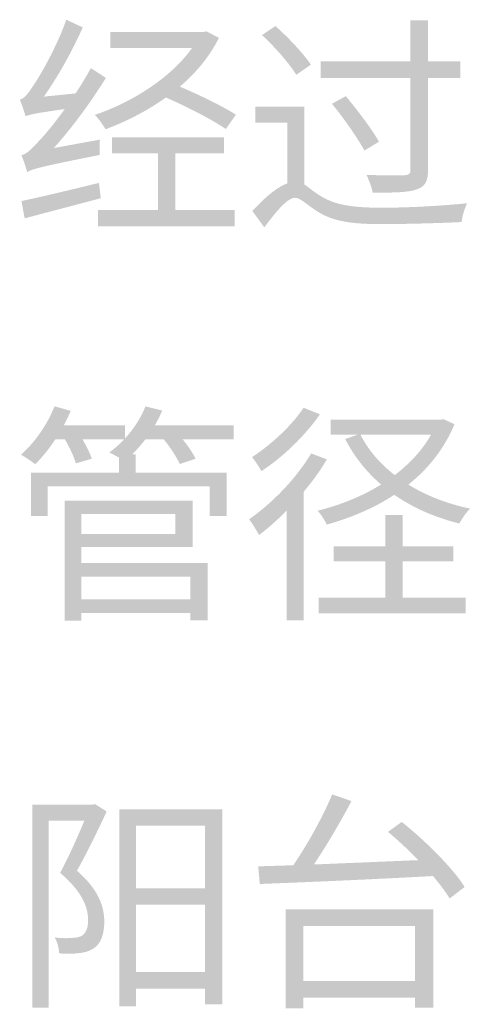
# Model space of a CAD drawing. Header units: millimetres. Extents: x -4600 to 229000, y -4300 to 19460.
# Drawn here: x 218209 to 218767, y 12972 to 14196 of the extents above; entities that cross this region are included whole.
import ezdxf

# ---------------------------------------------------------------- set-up
doc = ezdxf.new("R2010")
doc.units = ezdxf.units.MM
doc.header["$LTSCALE"] = 100
doc.layers.add('R2-LEGEND', color=7, linetype='Continuous', lineweight=18)

# ---------------------------------------------------------------- blocks, each defined once
blk = doc.blocks.new('A06_SHEET')
at = {"layer": 'R2-LEGEND'}
h = blk.add_hatch(color=256, dxfattribs=at)
edge = h.paths.add_edge_path()
edge.add_spline(control_points=[(18216.6, 14076.2), (18220.9, 14078.2), (18228.1, 14079.9), (18265, 14085.1)], knot_values=[0, 0, 0, 0, 1, 1, 1, 1], degree=3, periodic=0)
edge.add_spline(control_points=[(18265, 14085.1), (18251.9, 14066.7), (18239.8, 14052.4), (18234.1, 14046.7)], knot_values=[0, 0, 0, 0, 1, 1, 1, 1], degree=3, periodic=0)
edge.add_spline(control_points=[(18234.1, 14046.7), (18224.6, 14036.1), (18218, 14029.2), (18211.5, 14028.1)], knot_values=[0, 0, 0, 0, 1, 1, 1, 1], degree=3, periodic=0)
edge.add_spline(control_points=[(18211.5, 14028.1), (18214, 14022), (18217.5, 14011.7), (18218.6, 14007.1)], knot_values=[0, 0, 0, 0, 1, 1, 1, 1], degree=3, periodic=0)
edge.add_spline(control_points=[(18218.6, 14007.1), (18224.9, 14010.9), (18234.7, 14013.7), (18308.3, 14028.3)], knot_values=[0, 0, 0, 0, 1, 1, 1, 1], degree=3, periodic=0)
edge.add_spline(control_points=[(18308.3, 14028.3), (18308, 14032.9), (18308, 14041.5), (18308.6, 14047.3)], knot_values=[0, 0, 0, 0, 1, 1, 1, 1], degree=3, periodic=0)
edge.add_line((18308.6, 14047.3), (18251.6, 14036.9))
edge.add_spline(control_points=[(18251.6, 14036.9), (18274.2, 14062.1), (18296.8, 14092.8), (18316, 14123.7)], knot_values=[0, 0, 0, 0, 1, 1, 1, 1], degree=3, periodic=0)
edge.add_line((18316, 14123.7), (18297.4, 14135.8))
edge.add_spline(control_points=[(18297.4, 14135.8), (18291.7, 14125.2), (18285.1, 14114.6), (18278.5, 14104.5)], knot_values=[0, 0, 0, 0, 1, 1, 1, 1], degree=3, periodic=0)
edge.add_line((18278.5, 14104.5), (18239.2, 14100.5))
edge.add_spline(control_points=[(18239.2, 14100.5), (18256.7, 14125.2), (18273.9, 14156.1), (18287.4, 14186.2)], knot_values=[0, 0, 0, 0, 1, 1, 1, 1], degree=3, periodic=0)
edge.add_line((18287.4, 14186.2), (18267, 14195.7))
edge.add_spline(control_points=[(18267, 14195.7), (18255, 14161.3), (18233.2, 14124), (18226.4, 14114.6)], knot_values=[0, 0, 0, 0, 1, 1, 1, 1], degree=3, periodic=0)
edge.add_spline(control_points=[(18226.4, 14114.6), (18220.1, 14104.5), (18214.9, 14098), (18209.5, 14096.8)], knot_values=[0, 0, 0, 0, 1, 1, 1, 1], degree=3, periodic=0)
edge.add_spline(control_points=[(18209.5, 14096.8), (18212, 14091.1), (18215.5, 14080.5), (18216.6, 14076.2)], knot_values=[0, 0, 0, 0, 1, 1, 1, 1], degree=3, periodic=0)
h = blk.add_hatch(color=256, dxfattribs=at)
edge = h.paths.add_edge_path()
edge.add_line((18561.6, 14088.2), (18500.8, 14088.2))
edge.add_line((18500.8, 14088.2), (18500.8, 14068.2))
edge.add_line((18500.8, 14068.2), (18540.4, 14068.2))
edge.add_line((18540.4, 14068.2), (18540.4, 13993.1))
edge.add_spline(control_points=[(18540.4, 13993.1), (18527.5, 13988.5), (18512.6, 13975.6), (18497.1, 13959)], knot_values=[0, 0, 0, 0, 1, 1, 1, 1], degree=3, periodic=0)
edge.add_line((18497.1, 13959), (18512, 13938.7))
edge.add_spline(control_points=[(18512, 13938.7), (18526.6, 13958.4), (18540.6, 13975.3), (18550.1, 13975.3), (18556.7, 13975.3), (18565.9, 13965.6), (18577.9, 13958.2), (18597.9, 13945.5), (18622, 13942.7), (18657.5, 13942.7), (18685, 13942.7), (18735.7, 13944.1), (18756.1, 13945.3)], knot_values=[0, 0, 0, 0, 1, 1, 1, 2, 2, 2, 3, 3, 3, 4, 4, 4, 4], degree=3, periodic=0)
edge.add_spline(control_points=[(18756.1, 13945.3), (18756.4, 13951.8), (18760.1, 13962.7), (18762.7, 13968.5)], knot_values=[0, 0, 0, 0, 1, 1, 1, 1], degree=3, periodic=0)
edge.add_spline(control_points=[(18762.7, 13968.5), (18734.9, 13965.6), (18691.6, 13963), (18658.1, 13963), (18626, 13963), (18601.7, 13965.3), (18582.8, 13976.8), (18573, 13982.5), (18567, 13988.2), (18561.6, 13991.7)], knot_values=[0, 0, 0, 0, 1, 1, 1, 2, 2, 2, 3, 3, 3, 3], degree=3, periodic=0)
edge.add_line((18561.6, 13991.7), (18561.6, 14088.2))
edge = h.paths.add_edge_path(flags=0)
edge.add_line((18692.8, 14194.8), (18692.8, 14144.1))
edge.add_line((18692.8, 14144.1), (18581.6, 14144.1))
edge.add_line((18581.6, 14144.1), (18581.6, 14123.7))
edge.add_line((18581.6, 14123.7), (18692.8, 14123.7))
edge.add_line((18692.8, 14123.7), (18692.8, 14010))
edge.add_spline(control_points=[(18692.8, 14010), (18692.8, 14004.8), (18690.8, 14003.4), (18685, 14003.1), (18679.3, 14002.8), (18659.2, 14002.8), (18638.3, 14003.7)], knot_values=[0, 0, 0, 0, 1, 1, 1, 2, 2, 2, 2], degree=3, periodic=0)
edge.add_spline(control_points=[(18638.3, 14003.7), (18641.5, 13997.4), (18644.9, 13987.9), (18646.1, 13981.6)], knot_values=[0, 0, 0, 0, 1, 1, 1, 1], degree=3, periodic=0)
edge.add_spline(control_points=[(18646.1, 13981.6), (18673, 13981.6), (18690.5, 13981.9), (18700.5, 13985.7)], knot_values=[0, 0, 0, 0, 1, 1, 1, 1], degree=3, periodic=0)
edge.add_spline(control_points=[(18700.5, 13985.7), (18710.8, 13989.1), (18714.5, 13995.4), (18714.5, 14010)], knot_values=[0, 0, 0, 0, 1, 1, 1, 1], degree=3, periodic=0)
edge.add_line((18714.5, 14010), (18714.5, 14123.7))
edge.add_line((18714.5, 14123.7), (18754.4, 14123.7))
edge.add_line((18754.4, 14123.7), (18754.4, 14144.1))
edge.add_line((18754.4, 14144.1), (18714.5, 14144.1))
edge.add_line((18714.5, 14144.1), (18714.5, 14194.8))
edge.add_line((18714.5, 14194.8), (18692.8, 14194.8))
edge = h.paths.add_edge_path(flags=0)
edge.add_spline(control_points=[(18595.6, 14091.7), (18610.3, 14073.9), (18627.7, 14048.7), (18635.8, 14033.8)], knot_values=[0, 0, 0, 0, 1, 1, 1, 1], degree=3, periodic=0)
edge.add_line((18635.8, 14033.8), (18653.8, 14044.7))
edge.add_spline(control_points=[(18653.8, 14044.7), (18645.5, 14059.6), (18627.4, 14083.6), (18612.8, 14101.1)], knot_values=[0, 0, 0, 0, 1, 1, 1, 1], degree=3, periodic=0)
edge.add_line((18612.8, 14101.1), (18595.6, 14091.7))
h = blk.add_hatch(color=256, dxfattribs=at)
edge = h.paths.add_edge_path()
edge.add_line((18321.5, 14180.5), (18321.5, 14160.7))
edge.add_line((18321.5, 14160.7), (18422.6, 14160.7))
edge.add_spline(control_points=[(18422.6, 14160.7), (18396.2, 14123.5), (18347.5, 14093.1), (18302.3, 14077.9)], knot_values=[0, 0, 0, 0, 1, 1, 1, 1], degree=3, periodic=0)
edge.add_spline(control_points=[(18302.3, 14077.9), (18306.6, 14073.6), (18312.6, 14065.3), (18315.5, 14060.1)], knot_values=[0, 0, 0, 0, 1, 1, 1, 1], degree=3, periodic=0)
edge.add_spline(control_points=[(18315.5, 14060.1), (18341, 14069.6), (18367, 14082.8), (18390.2, 14099.4)], knot_values=[0, 0, 0, 0, 1, 1, 1, 1], degree=3, periodic=0)
edge.add_spline(control_points=[(18390.2, 14099.4), (18416.9, 14087.9), (18448.1, 14071.6), (18464.4, 14060.4)], knot_values=[0, 0, 0, 0, 1, 1, 1, 1], degree=3, periodic=0)
edge.add_line((18464.4, 14060.4), (18476.8, 14078.2))
edge.add_spline(control_points=[(18476.8, 14078.2), (18461, 14088.2), (18432.6, 14102.3), (18407.4, 14112.9)], knot_values=[0, 0, 0, 0, 1, 1, 1, 1], degree=3, periodic=0)
edge.add_spline(control_points=[(18407.4, 14112.9), (18427.5, 14130), (18444.4, 14150.1), (18455.8, 14173.3)], knot_values=[0, 0, 0, 0, 1, 1, 1, 1], degree=3, periodic=0)
edge.add_line((18455.8, 14173.3), (18440.4, 14181.3))
edge.add_line((18440.4, 14181.3), (18436.4, 14180.5))
edge.add_line((18436.4, 14180.5), (18321.5, 14180.5))
h = blk.add_hatch(color=256, dxfattribs=at)
edge = h.paths.add_edge_path()
edge.add_spline(control_points=[(18509.1, 14176.7), (18525.2, 14161.8), (18543.5, 14140.9), (18551.5, 14127.5)], knot_values=[0, 0, 0, 0, 1, 1, 1, 1], degree=3, periodic=0)
edge.add_line((18551.5, 14127.5), (18569.6, 14140.1))
edge.add_spline(control_points=[(18569.6, 14140.1), (18560.7, 14153.5), (18541.8, 14173.6), (18525.7, 14187.9)], knot_values=[0, 0, 0, 0, 1, 1, 1, 1], degree=3, periodic=0)
edge.add_line((18525.7, 14187.9), (18509.1, 14176.7))
for points in [[(18323.5, 14050.1), (18323.5, 14030.3), (18380.5, 14030.3), (18380.5, 13960.2), (18306.3, 13960.2), (18306.3, 13940.1), (18475.3, 13940.1), (18475.3, 13960.2), (18401.7, 13960.2), (18401.7, 14030.3), (18461.9, 14030.3), (18461.9, 14050.1), (18323.5, 14050.1)], [(18597.7, 13544), (18597.7, 13525.1), (18661.8, 13525.1), (18661.8, 13480.2), (18579.3, 13480.2), (18579.3, 13461), (18761.2, 13461), (18761.2, 13480.2), (18683, 13480.2), (18683, 13525.1), (18745.8, 13525.1), (18745.8, 13544), (18683, 13544), (18683, 13582.7), (18661.8, 13582.7), (18661.8, 13544), (18597.7, 13544)]]:
    blk.add_hatch(color=256, dxfattribs=at).paths.add_polyline_path(points)
h = blk.add_hatch(color=256, dxfattribs=at)
edge = h.paths.add_edge_path()
edge.add_line((18211.5, 13971.3), (18215.5, 13949.8))
edge.add_spline(control_points=[(18215.5, 13949.8), (18241.8, 13957), (18276.8, 13965.9), (18309.7, 13974.8)], knot_values=[0, 0, 0, 0, 1, 1, 1, 1], degree=3, periodic=0)
edge.add_line((18309.7, 13974.8), (18307.4, 13993.7))
edge.add_spline(control_points=[(18307.4, 13993.7), (18271.9, 13985.1), (18235.5, 13976.2), (18211.5, 13971.3)], knot_values=[0, 0, 0, 0, 1, 1, 1, 1], degree=3, periodic=0)
h = blk.add_hatch(color=256, dxfattribs=at)
edge = h.paths.add_edge_path()
edge.add_spline(control_points=[(18365, 13717.1), (18359.3, 13702.8), (18350.4, 13689), (18339.5, 13677.3)], knot_values=[0, 0, 0, 0, 1, 1, 1, 1], degree=3, periodic=0)
edge.add_line((18339.5, 13677.3), (18339.5, 13693.6))
edge.add_line((18339.5, 13693.6), (18263.9, 13693.6))
edge.add_spline(control_points=[(18263.9, 13693.6), (18267, 13699.6), (18269.9, 13705.6), (18272.5, 13711.6)], knot_values=[0, 0, 0, 0, 1, 1, 1, 1], degree=3, periodic=0)
edge.add_line((18272.5, 13711.6), (18252.4, 13717.1))
edge.add_spline(control_points=[(18252.4, 13717.1), (18243.5, 13694.5), (18227.8, 13672.1), (18210.9, 13657.2)], knot_values=[0, 0, 0, 0, 1, 1, 1, 1], degree=3, periodic=0)
edge.add_spline(control_points=[(18210.9, 13657.2), (18215.8, 13654.6), (18224.6, 13648.6), (18228.6, 13645.5)], knot_values=[0, 0, 0, 0, 1, 1, 1, 1], degree=3, periodic=0)
edge.add_spline(control_points=[(18228.6, 13645.5), (18237, 13653.8), (18245.6, 13664.4), (18253.3, 13676.1)], knot_values=[0, 0, 0, 0, 1, 1, 1, 1], degree=3, periodic=0)
edge.add_line((18253.3, 13676.1), (18265.3, 13676.1))
edge.add_spline(control_points=[(18265.3, 13676.1), (18271.1, 13666.4), (18276.8, 13654.3), (18278.8, 13646.6)], knot_values=[0, 0, 0, 0, 1, 1, 1, 1], degree=3, periodic=0)
edge.add_line((18278.8, 13646.6), (18298.6, 13652.3))
edge.add_spline(control_points=[(18298.6, 13652.3), (18296.3, 13658.9), (18292, 13667.8), (18287.1, 13676.1)], knot_values=[0, 0, 0, 0, 1, 1, 1, 1], degree=3, periodic=0)
edge.add_line((18287.1, 13676.1), (18338.4, 13676.1))
edge.add_spline(control_points=[(18338.4, 13676.1), (18332.6, 13670.1), (18326.6, 13664.7), (18320.3, 13660.1)], knot_values=[0, 0, 0, 0, 1, 1, 1, 1], degree=3, periodic=0)
edge.add_line((18320.3, 13660.1), (18332.1, 13653.8))
edge.add_line((18332.1, 13653.8), (18332.1, 13635.2))
edge.add_line((18332.1, 13635.2), (18223.5, 13635.2))
edge.add_line((18223.5, 13635.2), (18223.5, 13581.3))
edge.add_line((18223.5, 13581.3), (18243.8, 13581.3))
edge.add_line((18243.8, 13581.3), (18243.8, 13618.2))
edge.add_line((18243.8, 13618.2), (18444.4, 13618.2))
edge.add_line((18444.4, 13618.2), (18444.4, 13581.3))
edge.add_line((18444.4, 13581.3), (18465.3, 13581.3))
edge.add_line((18465.3, 13581.3), (18465.3, 13635.2))
edge.add_line((18465.3, 13635.2), (18353, 13635.2))
edge.add_line((18353, 13635.2), (18353, 13657.8))
edge.add_line((18353, 13657.8), (18348.4, 13657.8))
edge.add_spline(control_points=[(18348.4, 13657.8), (18354.1, 13663.2), (18359.6, 13669.5), (18364.7, 13676.1)], knot_values=[0, 0, 0, 0, 1, 1, 1, 1], degree=3, periodic=0)
edge.add_line((18364.7, 13676.1), (18387.7, 13676.1))
edge.add_spline(control_points=[(18387.7, 13676.1), (18395.7, 13666.4), (18403.7, 13653.8), (18407.4, 13645.8)], knot_values=[0, 0, 0, 0, 1, 1, 1, 1], degree=3, periodic=0)
edge.add_line((18407.4, 13645.8), (18426.9, 13652.3))
edge.add_spline(control_points=[(18426.9, 13652.3), (18423.8, 13658.9), (18417.7, 13668.1), (18411.1, 13676.1)], knot_values=[0, 0, 0, 0, 1, 1, 1, 1], degree=3, periodic=0)
edge.add_line((18411.1, 13676.1), (18474.2, 13676.1))
edge.add_line((18474.2, 13676.1), (18474.2, 13693.6))
edge.add_line((18474.2, 13693.6), (18376.5, 13693.6))
edge.add_spline(control_points=[(18376.5, 13693.6), (18379.9, 13699.6), (18383.1, 13705.6), (18385.6, 13711.9)], knot_values=[0, 0, 0, 0, 1, 1, 1, 1], degree=3, periodic=0)
edge.add_line((18385.6, 13711.9), (18365, 13717.1))
h = blk.add_hatch(color=256, dxfattribs=at)
edge = h.paths.add_edge_path()
edge.add_spline(control_points=[(18560.4, 13715.4), (18547.2, 13694.5), (18520.6, 13669.8), (18496.8, 13654.3)], knot_values=[0, 0, 0, 0, 1, 1, 1, 1], degree=3, periodic=0)
edge.add_spline(control_points=[(18496.8, 13654.3), (18500.2, 13650), (18506, 13641.5), (18508.3, 13636.9)], knot_values=[0, 0, 0, 0, 1, 1, 1, 1], degree=3, periodic=0)
edge.add_spline(control_points=[(18508.3, 13636.9), (18534.9, 13654.1), (18563.3, 13681.8), (18580.8, 13707.3)], knot_values=[0, 0, 0, 0, 1, 1, 1, 1], degree=3, periodic=0)
edge.add_line((18580.8, 13707.3), (18560.4, 13715.4))
h = blk.add_hatch(color=256, dxfattribs=at)
edge = h.paths.add_edge_path()
edge.add_line((18593.9, 13700.5), (18593.9, 13682.1))
edge.add_line((18593.9, 13682.1), (18627.7, 13682.1))
edge.add_line((18627.7, 13682.1), (18612, 13676.7))
edge.add_spline(control_points=[(18612, 13676.7), (18623.2, 13654.9), (18638, 13636.3), (18656.4, 13620.3)], knot_values=[0, 0, 0, 0, 1, 1, 1, 1], degree=3, periodic=0)
edge.add_spline(control_points=[(18656.4, 13620.3), (18632.6, 13605.6), (18605.4, 13594.8), (18577.9, 13587.9)], knot_values=[0, 0, 0, 0, 1, 1, 1, 1], degree=3, periodic=0)
edge.add_spline(control_points=[(18577.9, 13587.9), (18581.9, 13583.6), (18587.1, 13575.8), (18589.1, 13570.7)], knot_values=[0, 0, 0, 0, 1, 1, 1, 1], degree=3, periodic=0)
edge.add_spline(control_points=[(18589.1, 13570.7), (18618.6, 13579), (18647.5, 13591), (18672.7, 13607.6)], knot_values=[0, 0, 0, 0, 1, 1, 1, 1], degree=3, periodic=0)
edge.add_spline(control_points=[(18672.7, 13607.6), (18695.9, 13591.6), (18723.1, 13579.6), (18753.2, 13572.1)], knot_values=[0, 0, 0, 0, 1, 1, 1, 1], degree=3, periodic=0)
edge.add_spline(control_points=[(18753.2, 13572.1), (18756.1, 13577.6), (18761.8, 13586.2), (18766.7, 13590.5)], knot_values=[0, 0, 0, 0, 1, 1, 1, 1], degree=3, periodic=0)
edge.add_spline(control_points=[(18766.7, 13590.5), (18738.3, 13596.5), (18712.3, 13606.5), (18690.2, 13620.3)], knot_values=[0, 0, 0, 0, 1, 1, 1, 1], degree=3, periodic=0)
edge.add_spline(control_points=[(18690.2, 13620.3), (18714.5, 13639.7), (18734.6, 13664.4), (18747.2, 13695)], knot_values=[0, 0, 0, 0, 1, 1, 1, 1], degree=3, periodic=0)
edge.add_line((18747.2, 13695), (18733.5, 13701.3))
edge.add_line((18733.5, 13701.3), (18729.4, 13700.5))
edge.add_line((18729.4, 13700.5), (18593.9, 13700.5))
edge = h.paths.add_edge_path(flags=0)
edge.add_spline(control_points=[(18718.3, 13682.1), (18707.4, 13662.7), (18691.6, 13646), (18673.3, 13632)], knot_values=[0, 0, 0, 0, 1, 1, 1, 1], degree=3, periodic=0)
edge.add_spline(control_points=[(18673.3, 13632), (18655.2, 13646), (18640.6, 13662.9), (18630.9, 13682.1)], knot_values=[0, 0, 0, 0, 1, 1, 1, 1], degree=3, periodic=0)
edge.add_line((18630.9, 13682.1), (18718.3, 13682.1))
h = blk.add_hatch(color=256, dxfattribs=at)
edge = h.paths.add_edge_path()
edge.add_spline(control_points=[(18569.9, 13658.9), (18551.5, 13627.7), (18521.4, 13597), (18493.1, 13577.3)], knot_values=[0, 0, 0, 0, 1, 1, 1, 1], degree=3, periodic=0)
edge.add_spline(control_points=[(18493.1, 13577.3), (18496.8, 13572.7), (18503.1, 13562.4), (18505.4, 13557.8)], knot_values=[0, 0, 0, 0, 1, 1, 1, 1], degree=3, periodic=0)
edge.add_spline(control_points=[(18505.4, 13557.8), (18516.9, 13566.4), (18528.3, 13576.7), (18539.8, 13588.2)], knot_values=[0, 0, 0, 0, 1, 1, 1, 1], degree=3, periodic=0)
edge.add_line((18539.8, 13588.2), (18539.8, 13452.4))
edge.add_line((18539.8, 13452.4), (18560.7, 13452.4))
edge.add_line((18560.7, 13452.4), (18560.7, 13611.4))
edge.add_spline(control_points=[(18560.7, 13611.4), (18571.6, 13624.3), (18581.3, 13637.7), (18589.3, 13651.5)], knot_values=[0, 0, 0, 0, 1, 1, 1, 1], degree=3, periodic=0)
edge.add_line((18589.3, 13651.5), (18569.9, 13658.9))
h = blk.add_hatch(color=256, dxfattribs=at)
h.paths.add_polyline_path([(18265, 13600.5), (18265, 13451.8), (18285.4, 13451.8), (18285.4, 13461.5), (18420.3, 13461.5), (18420.3, 13452.4), (18441.8, 13452.4), (18441.8, 13523.1), (18285.4, 13523.1), (18285.4, 13542.9), (18423.5, 13542.9), (18423.5, 13600.5), (18265, 13600.5)])
h.paths.add_polyline_path([(18420.3, 13478.4), (18285.4, 13478.4), (18285.4, 13506.2), (18420.3, 13506.2), (18420.3, 13478.4)], flags=0)
h.paths.add_polyline_path([(18285.4, 13583.9), (18402, 13583.9), (18402, 13559.2), (18285.4, 13559.2), (18285.4, 13583.9)], flags=0)
h = blk.add_hatch(color=256, dxfattribs=at)
edge = h.paths.add_edge_path()
edge.add_line((18504.5, 13147.7), (18506.3, 13125.9))
edge.add_spline(control_points=[(18506.3, 13125.9), (18559.3, 13127.9), (18642.1, 13131.4), (18720.6, 13135.7)], knot_values=[0, 0, 0, 0, 1, 1, 1, 1], degree=3, periodic=0)
edge.add_spline(control_points=[(18720.6, 13135.7), (18729.2, 13125.6), (18736.3, 13116.2), (18741.2, 13107.9)], knot_values=[0, 0, 0, 0, 1, 1, 1, 1], degree=3, periodic=0)
edge.add_line((18741.2, 13107.9), (18759.8, 13122.2))
edge.add_spline(control_points=[(18759.8, 13122.2), (18744.9, 13146), (18711.1, 13179.5), (18681.9, 13202.7)], knot_values=[0, 0, 0, 0, 1, 1, 1, 1], degree=3, periodic=0)
edge.add_line((18681.9, 13202.7), (18665, 13190.4))
edge.add_spline(control_points=[(18665, 13190.4), (18677.3, 13180.1), (18690.5, 13167.8), (18702.5, 13155.4)], knot_values=[0, 0, 0, 0, 1, 1, 1, 1], degree=3, periodic=0)
edge.add_line((18702.5, 13155.4), (18573.3, 13150))
edge.add_spline(control_points=[(18573.3, 13150), (18589.1, 13173.8), (18606.5, 13203), (18619.7, 13228.5)], knot_values=[0, 0, 0, 0, 1, 1, 1, 1], degree=3, periodic=0)
edge.add_line((18619.7, 13228.5), (18595.9, 13236.8))
edge.add_spline(control_points=[(18595.9, 13236.8), (18584.8, 13209.9), (18565.3, 13174.6), (18547.8, 13149.1)], knot_values=[0, 0, 0, 0, 1, 1, 1, 1], degree=3, periodic=0)
edge.add_line((18547.8, 13149.1), (18504.5, 13147.7))
h = blk.add_hatch(color=256, dxfattribs=at)
edge = h.paths.add_edge_path()
edge.add_line((18224.9, 13223.9), (18224.9, 12972.7))
edge.add_line((18224.9, 12972.7), (18245, 12972.7))
edge.add_line((18245, 12972.7), (18245, 13204.4))
edge.add_line((18245, 13204.4), (18289.4, 13204.4))
edge.add_spline(control_points=[(18289.4, 13204.4), (18281.4, 13184.9), (18270.2, 13159.7), (18259.3, 13139.7)], knot_values=[0, 0, 0, 0, 1, 1, 1, 1], degree=3, periodic=0)
edge.add_spline(control_points=[(18259.3, 13139.7), (18286.2, 13117), (18293.7, 13097.6), (18294, 13081.8)], knot_values=[0, 0, 0, 0, 1, 1, 1, 1], degree=3, periodic=0)
edge.add_spline(control_points=[(18294, 13081.8), (18294, 13072.6), (18292, 13065.5), (18286.5, 13062)], knot_values=[0, 0, 0, 0, 1, 1, 1, 1], degree=3, periodic=0)
edge.add_spline(control_points=[(18286.5, 13062), (18283.1, 13060), (18279.1, 13059.2), (18274.8, 13059.2)], knot_values=[0, 0, 0, 0, 1, 1, 1, 1], degree=3, periodic=0)
edge.add_spline(control_points=[(18274.8, 13059.2), (18268.8, 13058.6), (18261, 13058.6), (18252.7, 13059.7)], knot_values=[0, 0, 0, 0, 1, 1, 1, 1], degree=3, periodic=0)
edge.add_spline(control_points=[(18252.7, 13059.7), (18256.2, 13054), (18257.9, 13045.4), (18258.2, 13040)], knot_values=[0, 0, 0, 0, 1, 1, 1, 1], degree=3, periodic=0)
edge.add_spline(control_points=[(18258.2, 13040), (18266.5, 13039.4), (18275.6, 13039.4), (18282.8, 13040.3), (18289.7, 13041.1), (18295.7, 13042.8), (18300.6, 13046), (18310, 13052), (18314, 13063.8), (18314, 13079.8)], knot_values=[0, 0, 0, 0, 1, 1, 1, 2, 2, 2, 3, 3, 3, 3], degree=3, periodic=0)
edge.add_spline(control_points=[(18314, 13079.8), (18313.7, 13097.9), (18307.4, 13118.5), (18280.2, 13142.3)], knot_values=[0, 0, 0, 0, 1, 1, 1, 1], degree=3, periodic=0)
edge.add_spline(control_points=[(18280.2, 13142.3), (18292.5, 13164.3), (18306, 13192.1), (18316.9, 13215.6)], knot_values=[0, 0, 0, 0, 1, 1, 1, 1], degree=3, periodic=0)
edge.add_line((18316.9, 13215.6), (18302.6, 13224.8))
edge.add_line((18302.6, 13224.8), (18299.1, 13223.9))
edge.add_line((18299.1, 13223.9), (18224.9, 13223.9))
h = blk.add_hatch(color=256, dxfattribs=at)
h.paths.add_polyline_path([(18332.6, 13218.2), (18332.6, 12974.4), (18353.3, 12974.4), (18353.3, 12996.4), (18438.6, 12996.4), (18438.6, 12977), (18460.1, 12977), (18460.1, 13218.2), (18332.6, 13218.2)])
h.paths.add_polyline_path([(18353.3, 13016.8), (18353.3, 13100.4), (18438.6, 13100.4), (18438.6, 13016.8), (18353.3, 13016.8)], flags=0)
h.paths.add_polyline_path([(18353.3, 13120.5), (18353.3, 13198.1), (18438.6, 13198.1), (18438.6, 13120.5), (18353.3, 13120.5)], flags=0)
h = blk.add_hatch(color=256, dxfattribs=at)
h.paths.add_polyline_path([(18538.3, 13094.4), (18538.3, 12972.1), (18560.4, 12972.1), (18560.4, 12985), (18698.2, 12985), (18698.2, 12972.7), (18721.1, 12972.7), (18721.1, 13094.4), (18538.3, 13094.4)])
h.paths.add_polyline_path([(18560.4, 13005.6), (18560.4, 13073.8), (18698.2, 13073.8), (18698.2, 13005.6), (18560.4, 13005.6)], flags=0)

msp = doc.modelspace()

# ---------------------------------------------------------------- block references
msp.add_blockref('A06_SHEET', (200000, 0))

doc.saveas('drawing.dxf')
